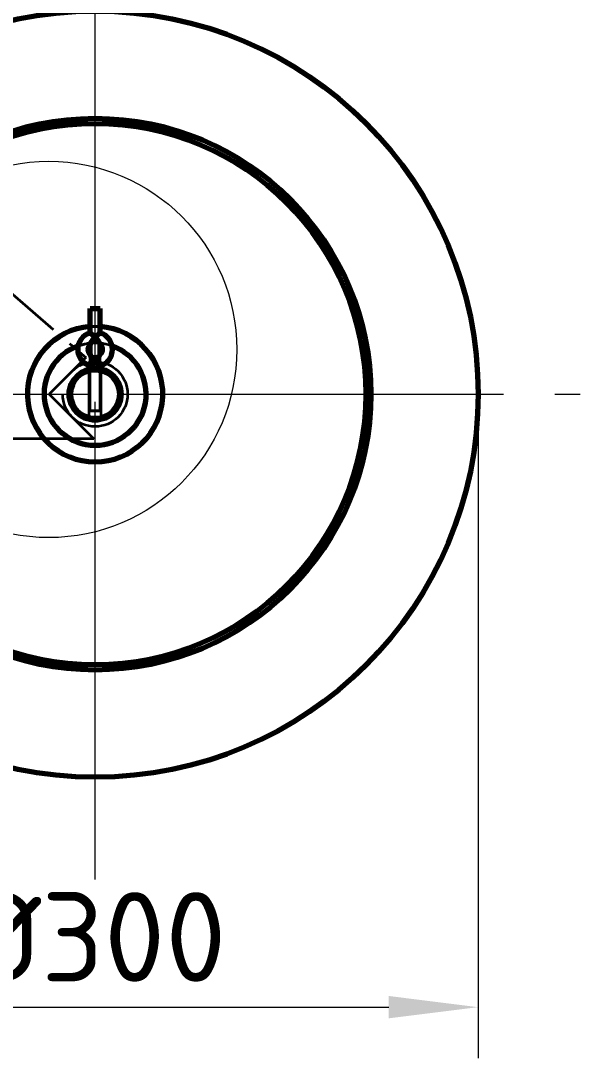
# Model space of a CAD drawing. Header units: millimetres. Extents: x 0 to 2208, y 0 to 420.
# Drawn here: x 203.6 to 225.52, y 132.77 to 173.39 of the extents above; entities that cross this region are included whole.
import ezdxf

# ---------------------------------------------------------------- set-up
doc = ezdxf.new("R2010")
doc.units = ezdxf.units.MM
doc.linetypes.add('IRAM-E-TRAZOS', pattern=[5, 4, -1])
doc.linetypes.add('IRAM-F-TRAZO-PUNTO', pattern=[20, 15, -2, 1, -2])
for name, color, linetype, lineweight in [('01-VISIBLE', 7, 'CONTINUOUS', 70), ('02-OCULTA', 4, 'IRAM-E-TRAZOS', 35), ('03-EJE', 1, 'IRAM-F-TRAZO-PUNTO', 18), ('04-COTA', 3, 'CONTINUOUS', 18), ('08-FINA', 5, 'CONTINUOUS', 18)]:
    doc.layers.add(name, color=color, linetype=linetype, lineweight=lineweight)
doc.styles.add('ISO3098', font='isocpeur.ttf')
doc.dimstyles.new('FLAMA-IRAM', dxfattribs={"dimtxt": 3.5, "dimasz": 3.5, "dimexe": 2, "dimexo": 1.5, "dimgap": 1, "dimtad": 1, "dimdec": 1, "dimtxsty": 'ISO3098', "dimblk": 'IRAM_FLECHA', "dimblk1": 'IRAM_FLECHA', "dimblk2": 'IRAM_FLECHA', "dimcen": 2.5, "dimclrd": 256, "dimclre": 256, "dimclrt": 256, "dimazin": 3, "dimtfac": 1, "dimtmove": 0, "dimatfit": 3, "dimlwd": 18, "dimlwe": 18})

# ---------------------------------------------------------------- blocks, each defined once
blk = doc.blocks.new('IRAM_FLECHA')
blk.add_solid([(0, 0), (-1, 0.125), (-1, -0.125)])

msp = doc.modelspace()

# ---------------------------------------------------------------- linework, layer by layer
at = {"layer": '01-VISIBLE'}
for p, q in [((206.316, 161.168), (206.316, 162.118)), ((206.716, 161.168), (206.716, 162.118)), ((206.316, 160.322), (206.316, 160.714)), ((206.716, 160.322), (206.716, 160.714)), ((206.316, 159.697), (206.316, 159.869)), ((206.716, 159.697), (206.716, 159.869))]:
    msp.add_line(p, q, dxfattribs=at)
for points in [[(206.316, 162.118), (206.366, 162.118), (206.416, 162.118), (206.466, 162.118), (206.516, 162.118), (206.566, 162.118), (206.616, 162.118), (206.666, 162.118), (206.716, 162.118)], [(206.316, 161.168), (206.351, 161.142), (206.385, 161.115), (206.419, 161.087), (206.452, 161.058), (206.485, 161.029), (206.516, 160.998)], [(206.316, 161.168), (206.323, 161.163), (206.329, 161.158), (206.336, 161.153), (206.343, 161.148), (206.35, 161.143), (206.356, 161.138)], [(206.516, 160.998), (206.476, 160.956), (206.438, 160.912), (206.402, 160.866), (206.369, 160.818), (206.34, 160.767), (206.316, 160.714)], [(206.368, 161.129), (206.393, 161.108), (206.419, 161.087), (206.444, 161.066), (206.468, 161.044), (206.492, 161.021), (206.516, 160.998)], [(206.401, 160.864), (206.401, 160.865), (206.402, 160.867), (206.403, 160.868), (206.404, 160.869), (206.405, 160.87), (206.406, 160.871)], [(206.516, 160.998), (206.547, 161.029), (206.58, 161.058), (206.613, 161.087), (206.647, 161.115), (206.681, 161.142), (206.716, 161.168)], [(206.716, 160.714), (206.691, 160.767), (206.663, 160.818), (206.63, 160.866), (206.594, 160.912), (206.556, 160.956), (206.516, 160.998)], [(206.624, 160.875), (206.628, 160.869), (206.632, 160.863), (206.637, 160.857), (206.641, 160.851), (206.645, 160.845), (206.649, 160.839)], [(206.716, 161.168), (206.708, 161.162), (206.699, 161.156), (206.691, 161.15), (206.683, 161.143), (206.675, 161.137), (206.666, 161.131)], [(206.316, 160.714), (206.282, 160.672), (206.257, 160.624), (206.241, 160.572), (206.236, 160.518), (206.241, 160.465), (206.257, 160.413), (206.282, 160.365), (206.316, 160.322)], [(206.316, 160.714), (206.319, 160.721), (206.321, 160.727), (206.324, 160.733), (206.327, 160.74), (206.33, 160.746), (206.333, 160.752)], [(206.335, 160.756), (206.335, 160.757), (206.336, 160.758), (206.336, 160.759), (206.337, 160.76), (206.337, 160.761), (206.337, 160.761)], [(206.339, 160.765), (206.339, 160.765), (206.34, 160.766), (206.34, 160.766), (206.34, 160.767), (206.34, 160.767), (206.341, 160.768)], [(206.35, 160.785), (206.35, 160.785), (206.35, 160.785), (206.35, 160.785), (206.35, 160.785), (206.35, 160.785), (206.35, 160.785)], [(206.36, 160.802), (206.36, 160.802), (206.36, 160.802), (206.36, 160.802), (206.36, 160.802), (206.36, 160.803), (206.36, 160.803)], [(206.378, 160.831), (206.378, 160.831), (206.378, 160.831), (206.378, 160.831), (206.378, 160.831), (206.378, 160.831), (206.378, 160.832)], [(206.382, 160.838), (206.383, 160.839), (206.383, 160.839), (206.384, 160.84), (206.384, 160.841), (206.385, 160.842), (206.385, 160.842)], [(206.65, 160.837), (206.65, 160.837), (206.651, 160.836), (206.651, 160.836), (206.652, 160.835), (206.652, 160.834), (206.652, 160.834)], [(206.653, 160.833), (206.653, 160.833), (206.653, 160.832), (206.653, 160.832), (206.653, 160.832), (206.653, 160.832), (206.654, 160.832)], [(206.672, 160.803), (206.673, 160.801), (206.674, 160.799), (206.675, 160.797), (206.677, 160.795), (206.678, 160.793), (206.679, 160.791)], [(206.681, 160.786), (206.682, 160.784), (206.683, 160.783), (206.684, 160.781), (206.685, 160.779), (206.686, 160.777), (206.687, 160.775)], [(206.688, 160.774), (206.688, 160.774), (206.688, 160.774), (206.688, 160.774), (206.688, 160.774), (206.688, 160.774), (206.688, 160.774)], [(206.688, 160.774), (206.688, 160.774), (206.688, 160.774), (206.688, 160.774), (206.688, 160.774), (206.688, 160.774), (206.688, 160.774)], [(206.688, 160.774), (206.688, 160.774), (206.688, 160.774), (206.688, 160.774), (206.688, 160.774), (206.688, 160.774), (206.688, 160.774)], [(206.688, 160.773), (206.688, 160.773), (206.688, 160.773), (206.688, 160.773), (206.689, 160.773), (206.689, 160.773), (206.689, 160.773)], [(206.689, 160.772), (206.689, 160.772), (206.689, 160.772), (206.689, 160.772), (206.689, 160.772), (206.689, 160.772), (206.689, 160.772)], [(206.689, 160.772), (206.689, 160.772), (206.689, 160.772), (206.689, 160.772), (206.689, 160.772), (206.689, 160.772), (206.689, 160.772)], [(206.689, 160.771), (206.689, 160.771), (206.689, 160.771), (206.689, 160.771), (206.689, 160.771), (206.689, 160.771), (206.689, 160.771)], [(206.689, 160.771), (206.689, 160.771), (206.689, 160.771), (206.689, 160.771), (206.689, 160.771), (206.689, 160.771), (206.689, 160.771)], [(206.69, 160.771), (206.69, 160.771), (206.69, 160.771), (206.69, 160.771), (206.69, 160.771), (206.69, 160.771), (206.69, 160.771)], [(206.69, 160.77), (206.69, 160.77), (206.69, 160.77), (206.69, 160.77), (206.69, 160.77), (206.69, 160.77), (206.69, 160.77)], [(206.69, 160.77), (206.69, 160.77), (206.69, 160.77), (206.69, 160.77), (206.69, 160.77), (206.69, 160.77), (206.69, 160.77)], [(206.69, 160.77), (206.69, 160.77), (206.69, 160.77), (206.69, 160.77), (206.69, 160.77), (206.69, 160.77), (206.69, 160.77)], [(206.69, 160.769), (206.69, 160.769), (206.69, 160.769), (206.69, 160.769), (206.69, 160.769), (206.69, 160.769), (206.69, 160.769)], [(206.691, 160.769), (206.691, 160.769), (206.691, 160.769), (206.691, 160.769), (206.691, 160.769), (206.691, 160.769), (206.691, 160.769)], [(206.699, 160.752), (206.702, 160.746), (206.705, 160.74), (206.708, 160.733), (206.711, 160.727), (206.713, 160.721), (206.716, 160.714)], [(206.716, 160.714), (206.75, 160.672), (206.775, 160.624), (206.791, 160.572), (206.796, 160.518), (206.791, 160.465), (206.775, 160.413), (206.75, 160.365), (206.716, 160.322)], [(206.717, 160.714), (206.75, 160.672), (206.775, 160.624), (206.791, 160.572), (206.796, 160.518), (206.791, 160.464), (206.775, 160.412), (206.75, 160.365), (206.716, 160.322)], [(206.316, 160.322), (206.34, 160.27), (206.369, 160.219), (206.402, 160.171), (206.438, 160.125), (206.476, 160.081), (206.516, 160.038)], [(206.516, 160.038), (206.556, 160.081), (206.594, 160.125), (206.63, 160.171), (206.663, 160.219), (206.691, 160.27), (206.716, 160.322)], [(206.516, 160.038), (206.485, 160.008), (206.452, 159.978), (206.419, 159.95), (206.385, 159.922), (206.351, 159.895), (206.316, 159.869)], [(206.716, 159.869), (206.681, 159.895), (206.647, 159.922), (206.613, 159.95), (206.58, 159.978), (206.547, 160.008), (206.516, 160.038)], [(206.516, 159.718), (206.516, 159.718), (206.516, 159.718), (206.516, 159.718), (206.516, 159.718), (206.516, 159.718), (206.516, 159.718)], [(206.516, 159.718), (206.546, 159.718), (206.575, 159.717), (206.605, 159.714), (206.634, 159.711), (206.663, 159.707), (206.693, 159.702)], [(206.746, 159.69), (206.741, 159.691), (206.736, 159.693), (206.731, 159.694), (206.726, 159.695), (206.721, 159.696), (206.716, 159.697)]]:
    msp.add_lwpolyline(points, dxfattribs=at)
for radius in [15, 10.8, 10.6, 0.953]:
    msp.add_circle((206.516, 158.766), radius, dxfattribs=at)
for centre, radius, start, end in [((206.516, 158.766), 2.652, 94.3242, -90), ((206.516, 158.766), 2.652, -90, 85.6758), ((206.516, 160.518), 0.68, 107.1046, -107.1046), ((206.516, 160.518), 0.68, -72.8954, 72.8954), ((206.516, 158.766), 2, 109.477, 70.523), ((206.516, 158.766), 1.003, 101.5078, 78.4922)]:
    msp.add_arc(centre, radius, start, end, dxfattribs=at)
at = {"layer": '02-OCULTA'}
for p, q in [((201.727, 164.016), (206.155, 160.201)), ((201.727, 164.016), (206.155, 160.201)), ((201.846, 163.914), (206.155, 160.201)), ((201.846, 163.914), (206.155, 160.201)), ((206.316, 161.168), (206.316, 162.118)), ((206.716, 161.168), (206.716, 162.118)), ((206.316, 160.322), (206.316, 160.714)), ((206.716, 160.322), (206.716, 160.714)), ((206.155, 160.201), (204.72, 158.766)), ((206.155, 160.201), (204.72, 158.766)), ((206.155, 160.201), (204.72, 158.766)), ((206.155, 160.201), (204.72, 158.766)), ((206.316, 159.869), (206.316, 160.322)), ((206.316, 159.869), (206.316, 160.322)), ((206.716, 159.869), (206.716, 160.322)), ((206.716, 159.869), (206.716, 160.322)), ((206.286, 157.842), (206.286, 159.69)), ((206.286, 157.842), (206.286, 159.69)), ((206.316, 158.118), (206.316, 159.869)), ((206.316, 158.118), (206.316, 159.697)), ((206.716, 158.118), (206.716, 159.869)), ((206.716, 158.118), (206.716, 159.697)), ((206.746, 157.842), (206.746, 159.69)), ((206.746, 157.842), (206.746, 159.69)), ((204.72, 158.766), (206.47, 157.016)), ((204.72, 158.766), (206.47, 157.016)), ((204.72, 158.766), (206.47, 157.016)), ((204.72, 158.766), (206.47, 157.016)), ((206.47, 157.016), (201.603, 157.016)), ((206.47, 157.016), (201.603, 157.016)), ((206.47, 157.016), (201.846, 157.016)), ((206.47, 157.016), (201.846, 157.016))]:
    msp.add_line(p, q, dxfattribs=at)
for points in [[(206.516, 162.118), (206.483, 162.118), (206.449, 162.118), (206.416, 162.118), (206.383, 162.118), (206.349, 162.118), (206.316, 162.118)], [(206.316, 162.118), (206.366, 162.118), (206.416, 162.118), (206.466, 162.118), (206.516, 162.118), (206.566, 162.118), (206.616, 162.118), (206.666, 162.118), (206.716, 162.118)], [(206.516, 162.118), (206.483, 162.118), (206.449, 162.118), (206.416, 162.118), (206.383, 162.118), (206.349, 162.118), (206.316, 162.118)], [(206.716, 162.118), (206.683, 162.118), (206.649, 162.118), (206.616, 162.118), (206.583, 162.118), (206.549, 162.118), (206.516, 162.118)], [(206.716, 162.118), (206.683, 162.118), (206.649, 162.118), (206.616, 162.118), (206.583, 162.118), (206.549, 162.118), (206.516, 162.118)], [(206.316, 161.168), (206.351, 161.142), (206.385, 161.115), (206.419, 161.087), (206.452, 161.058), (206.485, 161.029), (206.516, 160.998)], [(206.316, 161.168), (206.351, 161.142), (206.385, 161.115), (206.419, 161.087), (206.452, 161.058), (206.485, 161.029), (206.516, 160.998)], [(206.516, 160.998), (206.476, 160.956), (206.438, 160.912), (206.402, 160.866), (206.369, 160.818), (206.34, 160.767), (206.316, 160.714)], [(206.316, 160.714), (206.34, 160.767), (206.369, 160.818), (206.402, 160.866), (206.438, 160.912), (206.476, 160.956), (206.516, 160.998)], [(206.356, 161.138), (206.358, 161.136), (206.36, 161.135), (206.362, 161.133), (206.364, 161.132), (206.366, 161.131), (206.368, 161.129)], [(206.385, 160.842), (206.388, 160.846), (206.39, 160.85), (206.393, 160.853), (206.395, 160.857), (206.398, 160.861), (206.401, 160.864)], [(206.406, 160.871), (206.423, 160.894), (206.44, 160.916), (206.458, 160.937), (206.477, 160.958), (206.496, 160.978), (206.516, 160.998)], [(206.716, 161.168), (206.681, 161.142), (206.647, 161.115), (206.613, 161.087), (206.58, 161.058), (206.547, 161.029), (206.516, 160.998)], [(206.516, 160.998), (206.547, 161.029), (206.58, 161.058), (206.613, 161.087), (206.647, 161.115), (206.681, 161.142), (206.716, 161.168)], [(206.666, 161.131), (206.64, 161.11), (206.614, 161.089), (206.589, 161.067), (206.564, 161.045), (206.54, 161.022), (206.516, 160.998)], [(206.516, 160.998), (206.556, 160.956), (206.594, 160.912), (206.63, 160.866), (206.663, 160.818), (206.691, 160.767), (206.716, 160.714)], [(206.716, 160.714), (206.691, 160.767), (206.663, 160.818), (206.63, 160.866), (206.594, 160.912), (206.556, 160.956), (206.516, 160.998)], [(206.516, 160.998), (206.535, 160.979), (206.554, 160.959), (206.572, 160.939), (206.59, 160.918), (206.607, 160.897), (206.624, 160.875)], [(206.316, 160.714), (206.282, 160.672), (206.257, 160.624), (206.241, 160.572), (206.236, 160.518), (206.241, 160.465), (206.257, 160.413), (206.282, 160.365), (206.316, 160.322)], [(206.717, 160.714), (206.748, 160.675), (206.772, 160.631), (206.788, 160.583), (206.796, 160.533), (206.794, 160.483), (206.783, 160.434), (206.763, 160.387), (206.736, 160.345), (206.701, 160.308), (206.661, 160.279), (206.615, 160.257), (206.567, 160.243), (206.517, 160.238), (206.466, 160.243), (206.418, 160.256), (206.373, 160.278), (206.332, 160.307), (206.297, 160.344), (206.269, 160.386), (206.25, 160.432), (206.238, 160.481), (206.236, 160.532), (206.243, 160.581), (206.259, 160.629), (206.283, 160.674), (206.314, 160.713)], [(206.716, 160.322), (206.677, 160.289), (206.632, 160.264), (206.583, 160.247), (206.532, 160.239), (206.481, 160.241), (206.43, 160.252), (206.383, 160.272), (206.34, 160.301), (206.303, 160.336), (206.273, 160.379), (206.252, 160.425), (206.239, 160.475), (206.236, 160.527), (206.242, 160.578), (206.258, 160.627), (206.282, 160.673), (206.314, 160.713)], [(206.333, 160.752), (206.333, 160.753), (206.333, 160.753), (206.334, 160.754), (206.334, 160.755), (206.335, 160.756), (206.335, 160.756)], [(206.337, 160.761), (206.338, 160.762), (206.338, 160.763), (206.338, 160.763), (206.339, 160.764), (206.339, 160.764), (206.339, 160.765)], [(206.341, 160.768), (206.342, 160.77), (206.344, 160.773), (206.345, 160.776), (206.347, 160.779), (206.348, 160.782), (206.35, 160.785)], [(206.35, 160.785), (206.352, 160.788), (206.353, 160.791), (206.355, 160.794), (206.357, 160.797), (206.358, 160.799), (206.36, 160.802)], [(206.36, 160.803), (206.363, 160.807), (206.366, 160.812), (206.369, 160.817), (206.372, 160.821), (206.375, 160.826), (206.378, 160.831)], [(206.378, 160.832), (206.379, 160.833), (206.38, 160.834), (206.38, 160.835), (206.381, 160.836), (206.382, 160.837), (206.382, 160.838)], [(206.649, 160.839), (206.649, 160.838), (206.649, 160.838), (206.65, 160.838), (206.65, 160.838), (206.65, 160.837), (206.65, 160.837)], [(206.652, 160.834), (206.652, 160.834), (206.653, 160.834), (206.653, 160.833), (206.653, 160.833), (206.653, 160.833), (206.653, 160.833)], [(206.654, 160.832), (206.657, 160.827), (206.66, 160.822), (206.663, 160.817), (206.666, 160.812), (206.669, 160.807), (206.672, 160.803)], [(206.679, 160.791), (206.679, 160.79), (206.68, 160.789), (206.68, 160.788), (206.68, 160.788), (206.681, 160.787), (206.681, 160.786)], [(206.687, 160.775), (206.687, 160.775), (206.688, 160.775), (206.688, 160.775), (206.688, 160.774), (206.688, 160.774), (206.688, 160.774)], [(206.688, 160.774), (206.688, 160.774), (206.688, 160.774), (206.688, 160.774), (206.688, 160.774), (206.688, 160.774), (206.688, 160.774)], [(206.688, 160.774), (206.688, 160.774), (206.688, 160.774), (206.688, 160.774), (206.688, 160.774), (206.688, 160.774), (206.688, 160.774)], [(206.688, 160.774), (206.688, 160.774), (206.688, 160.773), (206.688, 160.773), (206.688, 160.773), (206.688, 160.773), (206.688, 160.773)], [(206.689, 160.773), (206.689, 160.772), (206.689, 160.772), (206.689, 160.772), (206.689, 160.772), (206.689, 160.772), (206.689, 160.772)], [(206.689, 160.772), (206.689, 160.772), (206.689, 160.772), (206.689, 160.772), (206.689, 160.772), (206.689, 160.772), (206.689, 160.772)], [(206.689, 160.772), (206.689, 160.772), (206.689, 160.772), (206.689, 160.772), (206.689, 160.772), (206.689, 160.772), (206.689, 160.771)], [(206.689, 160.771), (206.689, 160.771), (206.689, 160.771), (206.689, 160.771), (206.689, 160.771), (206.689, 160.771), (206.689, 160.771)], [(206.689, 160.771), (206.689, 160.771), (206.69, 160.771), (206.69, 160.771), (206.69, 160.771), (206.69, 160.771), (206.69, 160.771)], [(206.69, 160.771), (206.69, 160.771), (206.69, 160.771), (206.69, 160.771), (206.69, 160.771), (206.69, 160.77), (206.69, 160.77)], [(206.69, 160.77), (206.69, 160.77), (206.69, 160.77), (206.69, 160.77), (206.69, 160.77), (206.69, 160.77), (206.69, 160.77)], [(206.69, 160.77), (206.69, 160.77), (206.69, 160.77), (206.69, 160.77), (206.69, 160.77), (206.69, 160.77), (206.69, 160.77)], [(206.69, 160.77), (206.69, 160.77), (206.69, 160.77), (206.69, 160.769), (206.69, 160.769), (206.69, 160.769), (206.69, 160.769)], [(206.69, 160.769), (206.69, 160.769), (206.69, 160.769), (206.69, 160.769), (206.691, 160.769), (206.691, 160.769), (206.691, 160.769)], [(206.691, 160.769), (206.692, 160.766), (206.693, 160.763), (206.695, 160.76), (206.696, 160.758), (206.698, 160.755), (206.699, 160.752)], [(206.716, 160.714), (206.75, 160.672), (206.775, 160.624), (206.791, 160.572), (206.796, 160.518), (206.791, 160.465), (206.775, 160.413), (206.75, 160.365), (206.716, 160.322)], [(206.516, 160.038), (206.476, 160.081), (206.438, 160.125), (206.402, 160.171), (206.369, 160.219), (206.34, 160.27), (206.316, 160.322)], [(206.316, 160.322), (206.34, 160.27), (206.369, 160.219), (206.402, 160.171), (206.438, 160.125), (206.476, 160.081), (206.516, 160.038)], [(206.516, 160.038), (206.476, 160.081), (206.438, 160.125), (206.402, 160.171), (206.369, 160.219), (206.34, 160.27), (206.316, 160.322)], [(206.516, 160.038), (206.556, 160.081), (206.594, 160.125), (206.63, 160.171), (206.663, 160.219), (206.691, 160.27), (206.716, 160.322)], [(206.716, 160.322), (206.691, 160.27), (206.663, 160.219), (206.63, 160.171), (206.594, 160.125), (206.556, 160.081), (206.516, 160.038)], [(206.716, 160.322), (206.691, 160.27), (206.663, 160.219), (206.63, 160.171), (206.594, 160.125), (206.556, 160.081), (206.516, 160.038)], [(206.516, 159.718), (206.477, 159.718), (206.439, 159.715), (206.4, 159.711), (206.362, 159.706), (206.324, 159.699), (206.286, 159.69)], [(206.286, 159.69), (206.324, 159.699), (206.362, 159.706), (206.4, 159.711), (206.439, 159.715), (206.477, 159.718), (206.516, 159.718)], [(206.516, 159.718), (206.477, 159.718), (206.439, 159.715), (206.4, 159.711), (206.362, 159.706), (206.324, 159.699), (206.286, 159.69)], [(206.286, 159.69), (206.324, 159.699), (206.362, 159.706), (206.4, 159.711), (206.439, 159.715), (206.477, 159.718), (206.516, 159.718)], [(206.316, 159.869), (206.351, 159.895), (206.385, 159.922), (206.419, 159.95), (206.452, 159.978), (206.485, 160.008), (206.516, 160.038)], [(206.516, 160.038), (206.485, 160.008), (206.452, 159.978), (206.419, 159.95), (206.385, 159.922), (206.351, 159.895), (206.316, 159.869)], [(206.316, 159.869), (206.351, 159.895), (206.385, 159.922), (206.419, 159.95), (206.452, 159.978), (206.485, 160.008), (206.516, 160.038)], [(206.716, 159.869), (206.681, 159.895), (206.647, 159.922), (206.613, 159.95), (206.58, 159.978), (206.547, 160.008), (206.516, 160.038)], [(206.716, 159.869), (206.681, 159.895), (206.647, 159.922), (206.613, 159.95), (206.58, 159.978), (206.547, 160.008), (206.516, 160.038)], [(206.716, 159.869), (206.681, 159.895), (206.647, 159.922), (206.613, 159.95), (206.58, 159.978), (206.547, 160.008), (206.516, 160.038)], [(206.746, 159.69), (206.708, 159.699), (206.67, 159.706), (206.632, 159.711), (206.593, 159.715), (206.555, 159.718), (206.516, 159.718)], [(206.516, 159.718), (206.555, 159.718), (206.593, 159.715), (206.632, 159.711), (206.67, 159.706), (206.708, 159.699), (206.746, 159.69)], [(206.716, 159.697), (206.683, 159.704), (206.65, 159.709), (206.616, 159.713), (206.583, 159.716), (206.55, 159.718), (206.516, 159.718)], [(206.693, 159.702), (206.702, 159.7), (206.71, 159.698), (206.719, 159.696), (206.728, 159.694), (206.737, 159.692), (206.746, 159.69)], [(206.516, 158.118), (206.483, 158.118), (206.449, 158.118), (206.416, 158.118), (206.383, 158.118), (206.349, 158.118), (206.316, 158.118)], [(206.316, 158.118), (206.366, 158.118), (206.416, 158.118), (206.466, 158.118), (206.516, 158.118), (206.566, 158.118), (206.616, 158.118), (206.666, 158.118), (206.716, 158.118)], [(206.516, 158.118), (206.483, 158.118), (206.449, 158.118), (206.416, 158.118), (206.383, 158.118), (206.349, 158.118), (206.316, 158.118)], [(206.316, 158.118), (206.366, 158.118), (206.416, 158.118), (206.466, 158.118), (206.516, 158.118), (206.566, 158.118), (206.616, 158.118), (206.666, 158.118), (206.716, 158.118)], [(206.716, 158.118), (206.683, 158.118), (206.649, 158.118), (206.616, 158.118), (206.583, 158.118), (206.549, 158.118), (206.516, 158.118)], [(206.716, 158.118), (206.683, 158.118), (206.649, 158.118), (206.616, 158.118), (206.583, 158.118), (206.549, 158.118), (206.516, 158.118)], [(206.516, 157.813), (206.477, 157.814), (206.439, 157.817), (206.4, 157.821), (206.362, 157.826), (206.324, 157.833), (206.286, 157.842)], [(206.286, 157.842), (206.336, 157.831), (206.387, 157.822), (206.439, 157.817), (206.49, 157.814), (206.542, 157.814), (206.593, 157.817), (206.645, 157.822), (206.696, 157.831), (206.746, 157.842)], [(206.516, 157.813), (206.477, 157.814), (206.439, 157.817), (206.4, 157.821), (206.362, 157.826), (206.324, 157.833), (206.286, 157.842)], [(206.286, 157.842), (206.336, 157.831), (206.387, 157.822), (206.439, 157.817), (206.49, 157.814), (206.542, 157.814), (206.593, 157.817), (206.645, 157.822), (206.696, 157.831), (206.746, 157.842)], [(206.746, 157.842), (206.708, 157.833), (206.67, 157.826), (206.632, 157.821), (206.593, 157.817), (206.555, 157.814), (206.516, 157.813)], [(206.746, 157.842), (206.708, 157.833), (206.67, 157.826), (206.632, 157.821), (206.593, 157.817), (206.555, 157.814), (206.516, 157.813)]]:
    msp.add_lwpolyline(points, dxfattribs=at)
for radius in [15, 15, 15, 10.8, 10.8, 10.8, 10.8, 10.8, 10.8, 10.8, 10.6, 10.6, 10.6, 10.6, 10.6, 10.6, 10.6, 2.652, 2.652, 2.652, 2.652, 2.652, 2.652, 2.652, 2, 2, 2, 2, 2, 2, 2, 1.27, 1.27, 1.07, 1.07, 1.003, 1.003, 1.003, 1.003, 1.003, 1.003, 1.003, 1.003, 1.003, 1.003, 1.003, 0.953]:
    msp.add_circle((206.516, 158.766), radius, dxfattribs=at)
for centre, radius, start, end in [((206.516, 158.766), 2.652, 85.6758, 94.3242), ((206.516, 160.518), 0.68, 107.1046, -107.1046), ((206.516, 160.518), 0.68, -72.8954, 72.8954), ((206.516, 158.766), 2, 90, 109.477), ((206.516, 158.766), 2, 70.523, 90), ((206.516, 160.518), 0.68, -107.1046, -72.8954), ((206.516, 160.518), 0.68, -107.1046, -72.8954), ((206.516, 158.766), 1.003, 90, 101.5078), ((206.516, 158.766), 1.003, 78.4922, 90)]:
    msp.add_arc(centre, radius, start, end, dxfattribs=at)
at = {"layer": '03-EJE'}
for p, q in [((206.516, 139.766), (206.516, 177.766)), ((206.516, 143.466), (206.516, 174.066)), ((187.516, 158.766), (225.516, 158.766)), ((191.216, 158.766), (221.816, 158.766))]:
    msp.add_line(p, q, dxfattribs=at)
at = {"layer": '08-FINA'}
msp.add_circle((204.698, 160.516), 7.367, dxfattribs=at)

# ---------------------------------------------------------------- dimensions: what is measured, and where the dimension line sits
at = {"layer": '04-COTA'}
msp.add_linear_dim(base=(191.516, 134.766), p1=(191.516, 158.766), p2=(221.516, 158.766), dimstyle='FLAMA-IRAM', override={"dimlfac": 10, "dimpost": '%%c<>'}, dxfattribs=at).render()

doc.saveas('drawing.dxf')
